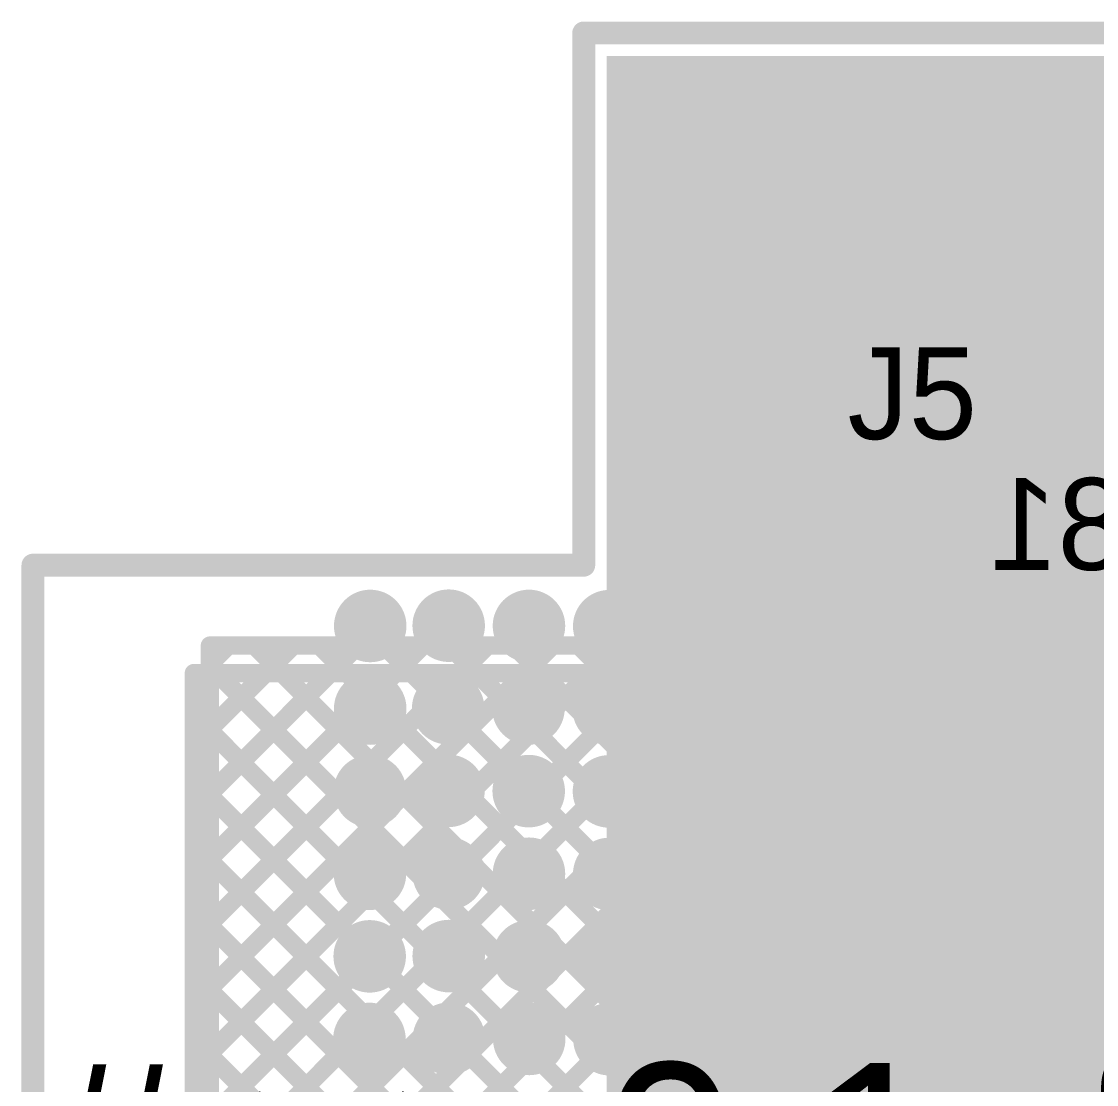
# Model space of a CAD drawing. Header units: millimetres. Extents: x 3.06 to 5.82, y 1.29 to 3.84.
# Drawn here: x 3.0578 to 3.5266, y 3.3527 to 3.816 of the extents above; entities that cross this region are included whole.
import ezdxf

# ---------------------------------------------------------------- set-up
doc = ezdxf.new("R2010")
doc.units = ezdxf.units.MM
doc.header["$MEASUREMENT"] = 0
for name, color, linetype in [('BottomLayer', 5, 'Continuous'), ('BottomOverlay', 54, 'Continuous'), ('BottomSolder', 6, 'Continuous'), ('Mechanical13', 56, 'Continuous'), ('MultiLayer', 9, 'Continuous'), ('PadHoleLayer', 156, 'Continuous'), ('TopLayer', 1, 'Continuous'), ('TopOverlay', 2, 'Continuous'), ('TopSolder', 216, 'Continuous'), ('ViaHoleLayer', 16, 'Continuous')]:
    doc.layers.add(name, color=color, linetype=linetype)

# ---------------------------------------------------------------- blocks, each defined once
blk = doc.blocks.new('B2B_EH_A_LF__SN__96')
at = {"layer": 'BottomLayer', "const_width": 0.03}
for points in [[(-0.065, 0, 1), (-0.035, 0, 1)], [(0.035, 0, 1), (0.065, 0, 1)]]:
    blk.add_lwpolyline(points, format="xyb", close=True, dxfattribs=at)
at = {"layer": 'BottomSolder', "const_width": 0.034}
for points in [[(-0.067, 0, 1), (-0.033, 0, 1)], [(0.033, 0, 1), (0.067, 0, 1)]]:
    blk.add_lwpolyline(points, format="xyb", close=True, dxfattribs=at)
at = {"layer": 'MultiLayer', "const_width": 0.03}
for points in [[(-0.065, 0, 1), (-0.035, 0, 1)], [(0.035, 0, 1), (0.065, 0, 1)]]:
    blk.add_lwpolyline(points, format="xyb", close=True, dxfattribs=at)
at = {"layer": 'PadHoleLayer', "const_width": 0.01772}
for points in [[(-0.05886, 0, 1), (-0.04114, 0, 1)], [(0.04114, 0, 1), (0.05886, 0, 1)]]:
    blk.add_lwpolyline(points, format="xyb", close=True, dxfattribs=at)
at = {"layer": 'TopLayer', "const_width": 0.03}
for points in [[(-0.065, 0, 1), (-0.035, 0, 1)], [(0.035, 0, 1), (0.065, 0, 1)]]:
    blk.add_lwpolyline(points, format="xyb", close=True, dxfattribs=at)
at = {"layer": 'TopOverlay', "const_width": 0.01}
for points in [[(0.151, 0.067), (-0.148, 0.067)], [(-0.148, 0.067), (-0.148, -0.083)], [(0.151, 0.067), (0.151, -0.083)], [(-0.108, -0.067), (-0.108, -0.083)], [(0.111, -0.067), (0.111, -0.083)], [(-0.108, -0.083), (-0.148, -0.083)], [(0.151, -0.083), (0.111, -0.083)]]:
    blk.add_lwpolyline(points, dxfattribs=at)
at = {"layer": 'TopOverlay'}
for points, const_width in [([(-0.1505, 0.067, 1), (-0.1455, 0.067, 1)], 0.005), ([(-0.1505, 0.067, 1), (-0.1455, 0.067, 1)], 0.005), ([(0.1485, 0.067, 1), (0.1535, 0.067, 1)], 0.005), ([(0.1485, 0.067, 1), (0.1535, 0.067, 1)], 0.005), ([(-0.08093, -0.067, 1), (-0.09507, -0.067, 1)], 0.01), ([(-0.1105, -0.067, 1), (-0.1055, -0.067, 1)], 0.005), ([(-0.09757, -0.067, 1), (-0.09257, -0.067, 1)], 0.005), ([(-0.08343, -0.067, 1), (-0.07843, -0.067, 1)], 0.005), ([(0.1085, -0.067, 1), (0.1135, -0.067, 1)], 0.005), ([(-0.1505, -0.083, 1), (-0.1455, -0.083, 1)], 0.005), ([(-0.1505, -0.083, 1), (-0.1455, -0.083, 1)], 0.005), ([(-0.1105, -0.083, 1), (-0.1055, -0.083, 1)], 0.005), ([(-0.1105, -0.083, 1), (-0.1055, -0.083, 1)], 0.005), ([(0.1085, -0.083, 1), (0.1135, -0.083, 1)], 0.005), ([(0.1085, -0.083, 1), (0.1135, -0.083, 1)], 0.005), ([(0.1485, -0.083, 1), (0.1535, -0.083, 1)], 0.005), ([(0.1485, -0.083, 1), (0.1535, -0.083, 1)], 0.005)]:
    blk.add_lwpolyline(points, format="xyb", close=True, dxfattribs=dict(at, const_width=const_width))
at = {"layer": 'TopSolder', "const_width": 0.034}
for points in [[(-0.067, 0, 1), (-0.033, 0, 1)], [(0.033, 0, 1), (0.067, 0, 1)]]:
    blk.add_lwpolyline(points, format="xyb", close=True, dxfattribs=at)

msp = doc.modelspace()

# ---------------------------------------------------------------- linework, layer by layer
at = {"layer": 'BottomLayer', "const_width": 0.008}
for points in [[(3.133, 3.24614), (3.62686, 3.74)], [(3.133, 3.27442), (3.59858, 3.74)], [(3.133, 3.30271), (3.57029, 3.74)], [(3.352, 3.74), (3.641, 3.74)], [(3.352, 3.69141), (3.40059, 3.74)], [(3.352, 3.66313), (3.42887, 3.74)], [(3.352, 3.7197), (3.3723, 3.74)], [(3.352, 3.63484), (3.45716, 3.74)], [(3.352, 3.532), (3.352, 3.74)], [(3.352, 3.57828), (3.51372, 3.74)], [(3.352, 3.60656), (3.48544, 3.74)], [(3.352, 3.54999), (3.54201, 3.74)], [(3.35935, 3.74), (3.641, 3.45835)], [(3.38764, 3.74), (3.641, 3.48664)], [(3.41592, 3.74), (3.641, 3.51492)], [(3.4442, 3.74), (3.641, 3.5432)], [(3.47249, 3.74), (3.641, 3.57149)], [(3.50077, 3.74), (3.641, 3.59977)], [(3.52906, 3.74), (3.641, 3.62806)], [(3.133, 3.21785), (3.641, 3.72585)], [(3.352, 3.71907), (3.641, 3.43007)], [(3.133, 3.18957), (3.641, 3.69757)], [(3.352, 3.69079), (3.641, 3.40179)], [(3.133, 3.16129), (3.641, 3.66929)], [(3.352, 3.6625), (3.633, 3.3815)], [(3.133, 3.133), (3.641, 3.641)], [(3.352, 3.63422), (3.633, 3.35322)], [(3.133, 3.10472), (3.641, 3.61272)], [(3.352, 3.60593), (3.633, 3.32493)], [(3.133, 3.07643), (3.641, 3.58443)], [(3.352, 3.57765), (4.12995, 2.7997)], [(3.133, 3.04815), (3.641, 3.55615)], [(3.352, 3.54936), (4.11164, 2.78972)], [(3.133, 3.41585), (3.24916, 3.532)], [(3.133, 3.38756), (3.27744, 3.532)], [(3.133, 3.52898), (3.13602, 3.532)], [(3.133, 3.33099), (3.33401, 3.532)], [(3.133, 3.35928), (3.30572, 3.532)], [(3.133, 3.532), (3.352, 3.532)], [(3.133, 3.5007), (3.1643, 3.532)], [(3.133, 3.44413), (3.22087, 3.532)], [(3.133, 3.47241), (3.19259, 3.532)], [(3.133, 1.554), (3.133, 3.532)], [(3.14309, 3.532), (3.84909, 2.826)], [(3.17137, 3.532), (3.87737, 2.826)], [(3.19966, 3.532), (3.90566, 2.826)], [(3.22794, 3.532), (3.93441, 2.82553)], [(3.25623, 3.532), (4.06286, 2.72536)], [(3.28451, 3.532), (4.07127, 2.74525)], [(3.3128, 3.532), (4.08235, 2.76245)], [(3.34108, 3.532), (4.09583, 2.77725)], [(3.133, 3.01986), (3.641, 3.52786)], [(3.133, 3.51381), (3.82081, 2.826)], [(3.133, 2.99158), (3.641, 3.49958)], [(3.133, 3.48552), (3.79252, 2.826)], [(3.133, 2.9633), (3.641, 3.4713)], [(3.133, 3.45724), (3.76424, 2.826)], [(3.133, 3.42895), (3.73595, 2.826)], [(3.133, 3.40067), (3.70767, 2.826)], [(3.133, 3.37238), (3.67938, 2.826)]]:
    msp.add_lwpolyline(points, dxfattribs=at)
at = {"layer": 'BottomLayer'}
for points, const_width in [([(3.35, 3.74, 1), (3.354, 3.74, 1)], 0.004), ([(3.35, 3.74, 1), (3.354, 3.74, 1)], 0.004), ([(3.35735, 3.74, 1), (3.36135, 3.74, 1)], 0.004), ([(3.3703, 3.74, 1), (3.3743, 3.74, 1)], 0.004), ([(3.38564, 3.74, 1), (3.38964, 3.74, 1)], 0.004), ([(3.40611, 3.71226, 1), (3.43611, 3.71226, 1)], 0.03), ([(3.39859, 3.74, 1), (3.40259, 3.74, 1)], 0.004), ([(3.41392, 3.74, 1), (3.41792, 3.74, 1)], 0.004), ([(3.42687, 3.74, 1), (3.43087, 3.74, 1)], 0.004), ([(3.4422, 3.74, 1), (3.4462, 3.74, 1)], 0.004), ([(3.45516, 3.74, 1), (3.45916, 3.74, 1)], 0.004), ([(3.47049, 3.74, 1), (3.47449, 3.74, 1)], 0.004), ([(3.48344, 3.74, 1), (3.48744, 3.74, 1)], 0.004), ([(3.49877, 3.74, 1), (3.50277, 3.74, 1)], 0.004), ([(3.51172, 3.74, 1), (3.51572, 3.74, 1)], 0.004), ([(3.52706, 3.74, 1), (3.53106, 3.74, 1)], 0.004), ([(3.35, 3.7197, 1), (3.354, 3.7197, 1)], 0.004), ([(3.35, 3.71907, 1), (3.354, 3.71907, 1)], 0.004), ([(3.35, 3.69141, 1), (3.354, 3.69141, 1)], 0.004), ([(3.35, 3.69079, 1), (3.354, 3.69079, 1)], 0.004), ([(3.33398, 3.668, 1), (3.34579, 3.668, 1)], 0.01181), ([(3.36831, 3.66789, 1), (3.38013, 3.66789, 1)], 0.01181), ([(3.35, 3.66313, 1), (3.354, 3.66313, 1)], 0.004), ([(3.35, 3.6625, 1), (3.354, 3.6625, 1)], 0.004), ([(3.33398, 3.632, 1), (3.34579, 3.632, 1)], 0.01181), ([(3.36798, 3.63212, 1), (3.37979, 3.63212, 1)], 0.01181), ([(3.35, 3.63484, 1), (3.354, 3.63484, 1)], 0.004), ([(3.35, 3.63422, 1), (3.354, 3.63422, 1)], 0.004), ([(3.35, 3.60656, 1), (3.354, 3.60656, 1)], 0.004), ([(3.35, 3.60593, 1), (3.354, 3.60593, 1)], 0.004), ([(3.33409, 3.596, 1), (3.34591, 3.596, 1)], 0.01181), ([(3.36809, 3.59612, 1), (3.3799, 3.59612, 1)], 0.01181), ([(3.35, 3.57828, 1), (3.354, 3.57828, 1)], 0.004), ([(3.35, 3.57765, 1), (3.354, 3.57765, 1)], 0.004), ([(3.20399, 3.55254, 1), (3.2158, 3.55254, 1)], 0.01181), ([(3.23821, 3.55266, 1), (3.25002, 3.55266, 1)], 0.01181), ([(3.27321, 3.55255, 1), (3.28502, 3.55255, 1)], 0.01181), ([(3.30821, 3.55244, 1), (3.32002, 3.55244, 1)], 0.01181), ([(3.34321, 3.55233, 1), (3.35502, 3.55233, 1)], 0.01181), ([(3.37821, 3.55221, 1), (3.39002, 3.55221, 1)], 0.01181), ([(3.41321, 3.5521, 1), (3.42502, 3.5521, 1)], 0.01181), ([(3.4472, 3.55199, 1), (3.45901, 3.55199, 1)], 0.01181), ([(3.35, 3.54999, 1), (3.354, 3.54999, 1)], 0.004), ([(3.35, 3.54936, 1), (3.354, 3.54936, 1)], 0.004), ([(3.131, 3.532, 1), (3.135, 3.532, 1)], 0.004), ([(3.131, 3.532, 1), (3.135, 3.532, 1)], 0.004), ([(3.13402, 3.532, 1), (3.13802, 3.532, 1)], 0.004), ([(3.14109, 3.532, 1), (3.14509, 3.532, 1)], 0.004), ([(3.1623, 3.532, 1), (3.1663, 3.532, 1)], 0.004), ([(3.16937, 3.532, 1), (3.17337, 3.532, 1)], 0.004), ([(3.19059, 3.532, 1), (3.19459, 3.532, 1)], 0.004), ([(3.19766, 3.532, 1), (3.20166, 3.532, 1)], 0.004), ([(3.21887, 3.532, 1), (3.22287, 3.532, 1)], 0.004), ([(3.22594, 3.532, 1), (3.22994, 3.532, 1)], 0.004), ([(3.24716, 3.532, 1), (3.25116, 3.532, 1)], 0.004), ([(3.25423, 3.532, 1), (3.25823, 3.532, 1)], 0.004), ([(3.27544, 3.532, 1), (3.27944, 3.532, 1)], 0.004), ([(3.28251, 3.532, 1), (3.28651, 3.532, 1)], 0.004), ([(3.30372, 3.532, 1), (3.30772, 3.532, 1)], 0.004), ([(3.3108, 3.532, 1), (3.3148, 3.532, 1)], 0.004), ([(3.33201, 3.532, 1), (3.33601, 3.532, 1)], 0.004), ([(3.33908, 3.532, 1), (3.34308, 3.532, 1)], 0.004), ([(3.35, 3.532, 1), (3.354, 3.532, 1)], 0.004), ([(3.35, 3.532, 1), (3.354, 3.532, 1)], 0.004), ([(3.131, 3.52898, 1), (3.135, 3.52898, 1)], 0.004), ([(3.20399, 3.51654, 1), (3.2158, 3.51654, 1)], 0.01181), ([(3.23798, 3.51666, 1), (3.24979, 3.51666, 1)], 0.01181), ([(3.27298, 3.51655, 1), (3.28479, 3.51655, 1)], 0.01181), ([(3.30798, 3.51644, 1), (3.31979, 3.51644, 1)], 0.01181), ([(3.34298, 3.51633, 1), (3.35479, 3.51633, 1)], 0.01181), ([(3.37798, 3.51621, 1), (3.38979, 3.51621, 1)], 0.01181), ([(3.41298, 3.5161, 1), (3.42479, 3.5161, 1)], 0.01181), ([(3.4472, 3.51599, 1), (3.45901, 3.51599, 1)], 0.01181), ([(3.131, 3.51381, 1), (3.135, 3.51381, 1)], 0.004), ([(3.131, 3.5007, 1), (3.135, 3.5007, 1)], 0.004), ([(3.20387, 3.48054, 1), (3.21569, 3.48054, 1)], 0.01181), ([(3.23809, 3.48066, 1), (3.24991, 3.48066, 1)], 0.01181), ([(3.27309, 3.48055, 1), (3.28491, 3.48055, 1)], 0.01181), ([(3.30809, 3.48044, 1), (3.31991, 3.48044, 1)], 0.01181), ([(3.34309, 3.48033, 1), (3.35491, 3.48033, 1)], 0.01181), ([(3.131, 3.48552, 1), (3.135, 3.48552, 1)], 0.004), ([(3.37809, 3.48021, 1), (3.38991, 3.48021, 1)], 0.01181), ([(3.41309, 3.4801, 1), (3.42491, 3.4801, 1)], 0.01181), ([(3.44731, 3.47999, 1), (3.45913, 3.47999, 1)], 0.01181), ([(3.131, 3.47241, 1), (3.135, 3.47241, 1)], 0.004), ([(3.131, 3.45724, 1), (3.135, 3.45724, 1)], 0.004), ([(3.20387, 3.44454, 1), (3.21569, 3.44454, 1)], 0.01181), ([(3.23821, 3.44466, 1), (3.25002, 3.44466, 1)], 0.01181), ([(3.27321, 3.44455, 1), (3.28502, 3.44455, 1)], 0.01181), ([(3.30821, 3.44444, 1), (3.32002, 3.44444, 1)], 0.01181), ([(3.34321, 3.44433, 1), (3.35502, 3.44433, 1)], 0.01181), ([(3.37821, 3.44421, 1), (3.39002, 3.44421, 1)], 0.01181), ([(3.41321, 3.4441, 1), (3.42502, 3.4441, 1)], 0.01181), ([(3.44731, 3.44399, 1), (3.45913, 3.44399, 1)], 0.01181), ([(3.131, 3.44413, 1), (3.135, 3.44413, 1)], 0.004), ([(3.131, 3.42895, 1), (3.135, 3.42895, 1)], 0.004), ([(3.131, 3.41585, 1), (3.135, 3.41585, 1)], 0.004), ([(3.20376, 3.40854, 1), (3.21557, 3.40854, 1)], 0.01181), ([(3.23821, 3.40866, 1), (3.25002, 3.40866, 1)], 0.01181), ([(3.27321, 3.40855, 1), (3.28502, 3.40855, 1)], 0.01181), ([(3.30821, 3.40844, 1), (3.32002, 3.40844, 1)], 0.01181), ([(3.34321, 3.40833, 1), (3.35502, 3.40833, 1)], 0.01181), ([(3.37821, 3.40822, 1), (3.39002, 3.40822, 1)], 0.01181), ([(3.41321, 3.4081, 1), (3.42502, 3.4081, 1)], 0.01181), ([(3.44743, 3.40799, 1), (3.45924, 3.40799, 1)], 0.01181), ([(3.131, 3.40067, 1), (3.135, 3.40067, 1)], 0.004), ([(3.131, 3.38756, 1), (3.135, 3.38756, 1)], 0.004), ([(3.20365, 3.37254, 1), (3.21546, 3.37254, 1)], 0.01181), ([(3.23832, 3.37266, 1), (3.25013, 3.37266, 1)], 0.01181), ([(3.27332, 3.37255, 1), (3.28513, 3.37255, 1)], 0.01181), ([(3.30832, 3.37244, 1), (3.32013, 3.37244, 1)], 0.01181), ([(3.34332, 3.37233, 1), (3.35513, 3.37233, 1)], 0.01181), ([(3.37832, 3.37222, 1), (3.39013, 3.37222, 1)], 0.01181), ([(3.41332, 3.3721, 1), (3.42513, 3.3721, 1)], 0.01181), ([(3.44754, 3.37199, 1), (3.45935, 3.37199, 1)], 0.01181), ([(3.131, 3.37238, 1), (3.135, 3.37238, 1)], 0.004), ([(3.131, 3.35928, 1), (3.135, 3.35928, 1)], 0.004)]:
    msp.add_lwpolyline(points, format="xyb", close=True, dxfattribs=dict(at, const_width=const_width))
for points in [[(3.313, 2.913), (3.635, 2.913), (3.313, 3.801), (3.635, 3.801)], [(3.313, 3.596), (3.389, 3.596), (3.313, 3.677), (3.389, 3.677)]]:
    msp.add_solid(points, dxfattribs=at)
at = {"layer": 'BottomSolder'}
for points, const_width in [([(3.40411, 3.71226, 1), (3.43811, 3.71226, 1)], 0.034), ([(3.33198, 3.668, 1), (3.34779, 3.668, 1)], 0.01581), ([(3.36631, 3.66789, 1), (3.38213, 3.66789, 1)], 0.01581), ([(3.33198, 3.632, 1), (3.34779, 3.632, 1)], 0.01581), ([(3.36598, 3.63212, 1), (3.38179, 3.63212, 1)], 0.01581), ([(3.33209, 3.596, 1), (3.34791, 3.596, 1)], 0.01581), ([(3.36609, 3.59612, 1), (3.3819, 3.59612, 1)], 0.01581), ([(3.20199, 3.55254, 1), (3.2178, 3.55254, 1)], 0.01581), ([(3.23621, 3.55266, 1), (3.25202, 3.55266, 1)], 0.01581), ([(3.27121, 3.55255, 1), (3.28702, 3.55255, 1)], 0.01581), ([(3.30621, 3.55244, 1), (3.32202, 3.55244, 1)], 0.01581), ([(3.34121, 3.55233, 1), (3.35702, 3.55233, 1)], 0.01581), ([(3.37621, 3.55221, 1), (3.39202, 3.55221, 1)], 0.01581), ([(3.41121, 3.5521, 1), (3.42702, 3.5521, 1)], 0.01581), ([(3.4452, 3.55199, 1), (3.46101, 3.55199, 1)], 0.01581), ([(3.20199, 3.51654, 1), (3.2178, 3.51654, 1)], 0.01581), ([(3.23598, 3.51666, 1), (3.25179, 3.51666, 1)], 0.01581), ([(3.27098, 3.51655, 1), (3.28679, 3.51655, 1)], 0.01581), ([(3.30598, 3.51644, 1), (3.32179, 3.51644, 1)], 0.01581), ([(3.34098, 3.51633, 1), (3.35679, 3.51633, 1)], 0.01581), ([(3.37598, 3.51621, 1), (3.39179, 3.51621, 1)], 0.01581), ([(3.41098, 3.5161, 1), (3.42679, 3.5161, 1)], 0.01581), ([(3.4452, 3.51599, 1), (3.46101, 3.51599, 1)], 0.01581), ([(3.20187, 3.48054, 1), (3.21769, 3.48054, 1)], 0.01581), ([(3.23609, 3.48066, 1), (3.25191, 3.48066, 1)], 0.01581), ([(3.27109, 3.48055, 1), (3.28691, 3.48055, 1)], 0.01581), ([(3.30609, 3.48044, 1), (3.32191, 3.48044, 1)], 0.01581), ([(3.34109, 3.48033, 1), (3.35691, 3.48033, 1)], 0.01581), ([(3.37609, 3.48021, 1), (3.39191, 3.48021, 1)], 0.01581), ([(3.41109, 3.4801, 1), (3.42691, 3.4801, 1)], 0.01581), ([(3.44531, 3.47999, 1), (3.46113, 3.47999, 1)], 0.01581), ([(3.20187, 3.44454, 1), (3.21769, 3.44454, 1)], 0.01581), ([(3.23621, 3.44466, 1), (3.25202, 3.44466, 1)], 0.01581), ([(3.27121, 3.44455, 1), (3.28702, 3.44455, 1)], 0.01581), ([(3.30621, 3.44444, 1), (3.32202, 3.44444, 1)], 0.01581), ([(3.34121, 3.44433, 1), (3.35702, 3.44433, 1)], 0.01581), ([(3.37621, 3.44421, 1), (3.39202, 3.44421, 1)], 0.01581), ([(3.41121, 3.4441, 1), (3.42702, 3.4441, 1)], 0.01581), ([(3.44531, 3.44399, 1), (3.46113, 3.44399, 1)], 0.01581), ([(3.20176, 3.40854, 1), (3.21757, 3.40854, 1)], 0.01581), ([(3.23621, 3.40866, 1), (3.25202, 3.40866, 1)], 0.01581), ([(3.27121, 3.40855, 1), (3.28702, 3.40855, 1)], 0.01581), ([(3.30621, 3.40844, 1), (3.32202, 3.40844, 1)], 0.01581), ([(3.34121, 3.40833, 1), (3.35702, 3.40833, 1)], 0.01581), ([(3.37621, 3.40822, 1), (3.39202, 3.40822, 1)], 0.01581), ([(3.41121, 3.4081, 1), (3.42702, 3.4081, 1)], 0.01581), ([(3.44543, 3.40799, 1), (3.46124, 3.40799, 1)], 0.01581), ([(3.20165, 3.37254, 1), (3.21746, 3.37254, 1)], 0.01581), ([(3.23632, 3.37266, 1), (3.25213, 3.37266, 1)], 0.01581), ([(3.27132, 3.37255, 1), (3.28713, 3.37255, 1)], 0.01581), ([(3.30632, 3.37244, 1), (3.32213, 3.37244, 1)], 0.01581), ([(3.34132, 3.37233, 1), (3.35713, 3.37233, 1)], 0.01581), ([(3.37632, 3.37222, 1), (3.39213, 3.37222, 1)], 0.01581), ([(3.41132, 3.3721, 1), (3.42713, 3.3721, 1)], 0.01581), ([(3.44554, 3.37199, 1), (3.46135, 3.37199, 1)], 0.01581)]:
    msp.add_lwpolyline(points, format="xyb", close=True, dxfattribs=dict(at, const_width=const_width))
at = {"layer": 'Mechanical13', "const_width": 0.01}
for points in [[(3.303, 3.57903), (3.303, 3.811)], [(3.303, 3.811), (3.693, 3.811)], [(3.06284, 3.57903), (3.303, 3.57903)], [(3.06284, 1.52328), (3.06284, 3.57903)]]:
    msp.add_lwpolyline(points, dxfattribs=at)
at = {"layer": 'Mechanical13', "const_width": 0.005}
for points in [[(3.3005, 3.811, 1), (3.3055, 3.811, 1)], [(3.3005, 3.811, 1), (3.3055, 3.811, 1)], [(3.06034, 3.57903, 1), (3.06534, 3.57903, 1)], [(3.06034, 3.57903, 1), (3.06534, 3.57903, 1)], [(3.3005, 3.57903, 1), (3.3055, 3.57903, 1)], [(3.3005, 3.57903, 1), (3.3055, 3.57903, 1)]]:
    msp.add_lwpolyline(points, format="xyb", close=True, dxfattribs=at)
at = {"layer": 'MultiLayer'}
for points, const_width in [([(3.40611, 3.71226, 1), (3.43611, 3.71226, 1)], 0.03), ([(3.33398, 3.668, 1), (3.34579, 3.668, 1)], 0.01181), ([(3.36831, 3.66789, 1), (3.38013, 3.66789, 1)], 0.01181), ([(3.33398, 3.632, 1), (3.34579, 3.632, 1)], 0.01181), ([(3.36798, 3.63212, 1), (3.37979, 3.63212, 1)], 0.01181), ([(3.33409, 3.596, 1), (3.34591, 3.596, 1)], 0.01181), ([(3.36809, 3.59612, 1), (3.3799, 3.59612, 1)], 0.01181), ([(3.20399, 3.55254, 1), (3.2158, 3.55254, 1)], 0.01181), ([(3.23821, 3.55266, 1), (3.25002, 3.55266, 1)], 0.01181), ([(3.27321, 3.55255, 1), (3.28502, 3.55255, 1)], 0.01181), ([(3.30821, 3.55244, 1), (3.32002, 3.55244, 1)], 0.01181), ([(3.34321, 3.55233, 1), (3.35502, 3.55233, 1)], 0.01181), ([(3.37821, 3.55221, 1), (3.39002, 3.55221, 1)], 0.01181), ([(3.41321, 3.5521, 1), (3.42502, 3.5521, 1)], 0.01181), ([(3.4472, 3.55199, 1), (3.45901, 3.55199, 1)], 0.01181), ([(3.20399, 3.51654, 1), (3.2158, 3.51654, 1)], 0.01181), ([(3.23798, 3.51666, 1), (3.24979, 3.51666, 1)], 0.01181), ([(3.27298, 3.51655, 1), (3.28479, 3.51655, 1)], 0.01181), ([(3.30798, 3.51644, 1), (3.31979, 3.51644, 1)], 0.01181), ([(3.34298, 3.51633, 1), (3.35479, 3.51633, 1)], 0.01181), ([(3.37798, 3.51621, 1), (3.38979, 3.51621, 1)], 0.01181), ([(3.41298, 3.5161, 1), (3.42479, 3.5161, 1)], 0.01181), ([(3.4472, 3.51599, 1), (3.45901, 3.51599, 1)], 0.01181), ([(3.20387, 3.48054, 1), (3.21569, 3.48054, 1)], 0.01181), ([(3.23809, 3.48066, 1), (3.24991, 3.48066, 1)], 0.01181), ([(3.27309, 3.48055, 1), (3.28491, 3.48055, 1)], 0.01181), ([(3.30809, 3.48044, 1), (3.31991, 3.48044, 1)], 0.01181), ([(3.34309, 3.48033, 1), (3.35491, 3.48033, 1)], 0.01181), ([(3.37809, 3.48021, 1), (3.38991, 3.48021, 1)], 0.01181), ([(3.41309, 3.4801, 1), (3.42491, 3.4801, 1)], 0.01181), ([(3.44731, 3.47999, 1), (3.45913, 3.47999, 1)], 0.01181), ([(3.20387, 3.44454, 1), (3.21569, 3.44454, 1)], 0.01181), ([(3.23821, 3.44466, 1), (3.25002, 3.44466, 1)], 0.01181), ([(3.27321, 3.44455, 1), (3.28502, 3.44455, 1)], 0.01181), ([(3.30821, 3.44444, 1), (3.32002, 3.44444, 1)], 0.01181), ([(3.34321, 3.44433, 1), (3.35502, 3.44433, 1)], 0.01181), ([(3.37821, 3.44421, 1), (3.39002, 3.44421, 1)], 0.01181), ([(3.41321, 3.4441, 1), (3.42502, 3.4441, 1)], 0.01181), ([(3.44731, 3.44399, 1), (3.45913, 3.44399, 1)], 0.01181), ([(3.20376, 3.40854, 1), (3.21557, 3.40854, 1)], 0.01181), ([(3.23821, 3.40866, 1), (3.25002, 3.40866, 1)], 0.01181), ([(3.27321, 3.40855, 1), (3.28502, 3.40855, 1)], 0.01181), ([(3.30821, 3.40844, 1), (3.32002, 3.40844, 1)], 0.01181), ([(3.34321, 3.40833, 1), (3.35502, 3.40833, 1)], 0.01181), ([(3.37821, 3.40822, 1), (3.39002, 3.40822, 1)], 0.01181), ([(3.41321, 3.4081, 1), (3.42502, 3.4081, 1)], 0.01181), ([(3.44743, 3.40799, 1), (3.45924, 3.40799, 1)], 0.01181), ([(3.20365, 3.37254, 1), (3.21546, 3.37254, 1)], 0.01181), ([(3.23832, 3.37266, 1), (3.25013, 3.37266, 1)], 0.01181), ([(3.27332, 3.37255, 1), (3.28513, 3.37255, 1)], 0.01181), ([(3.30832, 3.37244, 1), (3.32013, 3.37244, 1)], 0.01181), ([(3.34332, 3.37233, 1), (3.35513, 3.37233, 1)], 0.01181), ([(3.37832, 3.37222, 1), (3.39013, 3.37222, 1)], 0.01181), ([(3.41332, 3.3721, 1), (3.42513, 3.3721, 1)], 0.01181), ([(3.44754, 3.37199, 1), (3.45935, 3.37199, 1)], 0.01181)]:
    msp.add_lwpolyline(points, format="xyb", close=True, dxfattribs=dict(at, const_width=const_width))
at = {"layer": 'PadHoleLayer', "const_width": 0.03937}
msp.add_lwpolyline([(3.40143, 3.71226, 1), (3.4408, 3.71226, 1)], format="xyb", close=True, dxfattribs=at)
at = {"layer": 'TopLayer'}
for points, const_width in [([(3.14, 3.28142), (3.61058, 3.752)], 0.008), ([(3.14, 3.30971), (3.58229, 3.752)], 0.008), ([(3.14, 3.25314), (3.63886, 3.752)], 0.008), ([(3.14, 3.22485), (3.66715, 3.752)], 0.008), ([(3.359, 3.752), (4.061, 3.752)], 0.008), ([(3.359, 3.55699), (3.55401, 3.752)], 0.008), ([(3.359, 3.61356), (3.49744, 3.752)], 0.008), ([(3.359, 3.64184), (3.46916, 3.752)], 0.008), ([(3.359, 3.69841), (3.41259, 3.752)], 0.008), ([(3.359, 3.67013), (3.44087, 3.752)], 0.008), ([(3.359, 3.7267), (3.3843, 3.752)], 0.008), ([(3.359, 3.58528), (3.52572, 3.752)], 0.008), ([(3.359, 3.544), (3.359, 3.752)], 0.008), ([(3.37564, 3.752), (3.64864, 3.479)], 0.008), ([(3.40392, 3.752), (3.67692, 3.479)], 0.008), ([(3.4322, 3.752), (3.7052, 3.479)], 0.008), ([(3.46049, 3.752), (3.73349, 3.479)], 0.008), ([(3.48877, 3.752), (3.76177, 3.479)], 0.008), ([(3.51706, 3.752), (3.79006, 3.479)], 0.008), ([(3.359, 3.74035), (3.62035, 3.479)], 0.008), ([(3.14, 3.19657), (3.66294, 3.71951)], 0.008), ([(3.359, 3.71207), (3.59207, 3.479)], 0.008), ([(3.14, 3.16829), (3.65978, 3.68806)], 0.008), ([(3.359, 3.68379), (3.56379, 3.479)], 0.008), ([(3.14, 3.14), (3.67051, 3.67051)], 0.008), ([(3.14, 3.11172), (3.68862, 3.66034)], 0.008), ([(3.359, 3.6555), (3.5376, 3.4769)], 0.008), ([(3.359, 3.62722), (3.51798, 3.46824)], 0.008), ([(3.359, 3.59893), (3.50306, 3.45488)], 0.008), ([(3.359, 3.57065), (3.49259, 3.43706)], 0.008), ([(3.14, 3.5077), (3.1763, 3.544)], 0.008), ([(3.14, 3.544), (3.359, 3.544)], 0.008), ([(3.14, 3.53598), (3.14802, 3.544)], 0.008), ([(3.14, 3.45113), (3.23287, 3.544)], 0.008), ([(3.14, 3.42285), (3.26116, 3.544)], 0.008), ([(3.14, 3.47941), (3.20459, 3.544)], 0.008), ([(3.14, 3.36628), (3.31772, 3.544)], 0.008), ([(3.14, 3.39456), (3.28944, 3.544)], 0.008), ([(3.14, 3.33799), (3.34601, 3.544)], 0.008), ([(3.14, 1.566), (3.14, 3.544)], 0.008), ([(3.15937, 3.544), (3.488, 3.21537)], 0.008), ([(3.18766, 3.544), (3.488, 3.24366)], 0.008), ([(3.21594, 3.544), (3.488, 3.27194)], 0.008), ([(3.24423, 3.544), (3.488, 3.30023)], 0.008), ([(3.27251, 3.544), (3.488, 3.32851)], 0.008), ([(3.3008, 3.544), (3.488, 3.3568)], 0.008), ([(3.32908, 3.544), (3.488, 3.38508)], 0.008), ([(3.35736, 3.544), (3.488, 3.41336)], 0.008), ([(3.14, 3.53509), (3.488, 3.18709)], 0.008), ([(3.14, 3.50681), (3.488, 3.15881)], 0.008), ([(3.14, 3.47852), (3.488, 3.13052)], 0.008), ([(3.14, 3.45024), (3.488, 3.10224)], 0.008), ([(3.14, 3.08343), (3.49195, 3.43539)], 0.008), ([(3.14, 3.42195), (3.488, 3.07395)], 0.008), ([(3.51, 2.804), (3.51, 3.41286)], 0.022), ([(3.488, 2.81003), (3.488, 3.41286)], 0.008), ([(3.14, 3.05515), (3.488, 3.40315)], 0.008), ([(3.14, 3.39367), (3.488, 3.04567)], 0.008), ([(3.14, 3.02686), (3.488, 3.37486)], 0.008), ([(3.14, 3.36538), (3.488, 3.01738)], 0.008)]:
    msp.add_lwpolyline(points, dxfattribs=dict(at, const_width=const_width))
for points, const_width in [([(3.357, 3.752, 1), (3.361, 3.752, 1)], 0.004), ([(3.357, 3.752, 1), (3.361, 3.752, 1)], 0.004), ([(3.37364, 3.752, 1), (3.37764, 3.752, 1)], 0.004), ([(3.3823, 3.752, 1), (3.3863, 3.752, 1)], 0.004), ([(3.40192, 3.752, 1), (3.40592, 3.752, 1)], 0.004), ([(3.41059, 3.752, 1), (3.41459, 3.752, 1)], 0.004), ([(3.4302, 3.752, 1), (3.4342, 3.752, 1)], 0.004), ([(3.43887, 3.752, 1), (3.44287, 3.752, 1)], 0.004), ([(3.45849, 3.752, 1), (3.46249, 3.752, 1)], 0.004), ([(3.46716, 3.752, 1), (3.47116, 3.752, 1)], 0.004), ([(3.48677, 3.752, 1), (3.49077, 3.752, 1)], 0.004), ([(3.49544, 3.752, 1), (3.49944, 3.752, 1)], 0.004), ([(3.51506, 3.752, 1), (3.51906, 3.752, 1)], 0.004), ([(3.52372, 3.752, 1), (3.52772, 3.752, 1)], 0.004), ([(3.357, 3.74035, 1), (3.361, 3.74035, 1)], 0.004), ([(3.40611, 3.71226, 1), (3.43611, 3.71226, 1)], 0.03), ([(3.357, 3.7267, 1), (3.361, 3.7267, 1)], 0.004), ([(3.357, 3.71207, 1), (3.361, 3.71207, 1)], 0.004), ([(3.357, 3.69841, 1), (3.361, 3.69841, 1)], 0.004), ([(3.357, 3.68379, 1), (3.361, 3.68379, 1)], 0.004), ([(3.33398, 3.668, 1), (3.34579, 3.668, 1)], 0.01181), ([(3.36831, 3.66789, 1), (3.38013, 3.66789, 1)], 0.01181), ([(3.357, 3.67013, 1), (3.361, 3.67013, 1)], 0.004), ([(3.357, 3.6555, 1), (3.361, 3.6555, 1)], 0.004), ([(3.33398, 3.632, 1), (3.34579, 3.632, 1)], 0.01181), ([(3.357, 3.64184, 1), (3.361, 3.64184, 1)], 0.004), ([(3.36798, 3.63212, 1), (3.37979, 3.63212, 1)], 0.01181), ([(3.357, 3.62722, 1), (3.361, 3.62722, 1)], 0.004), ([(3.357, 3.61356, 1), (3.361, 3.61356, 1)], 0.004), ([(3.33409, 3.596, 1), (3.34591, 3.596, 1)], 0.01181), ([(3.36809, 3.59612, 1), (3.3799, 3.59612, 1)], 0.01181), ([(3.357, 3.59893, 1), (3.361, 3.59893, 1)], 0.004), ([(3.357, 3.58528, 1), (3.361, 3.58528, 1)], 0.004), ([(3.357, 3.57065, 1), (3.361, 3.57065, 1)], 0.004), ([(3.20399, 3.55254, 1), (3.2158, 3.55254, 1)], 0.01181), ([(3.23821, 3.55266, 1), (3.25002, 3.55266, 1)], 0.01181), ([(3.27321, 3.55255, 1), (3.28502, 3.55255, 1)], 0.01181), ([(3.30821, 3.55244, 1), (3.32002, 3.55244, 1)], 0.01181), ([(3.34321, 3.55233, 1), (3.35502, 3.55233, 1)], 0.01181), ([(3.37821, 3.55221, 1), (3.39002, 3.55221, 1)], 0.01181), ([(3.41321, 3.5521, 1), (3.42502, 3.5521, 1)], 0.01181), ([(3.4472, 3.55199, 1), (3.45901, 3.55199, 1)], 0.01181), ([(3.357, 3.55699, 1), (3.361, 3.55699, 1)], 0.004), ([(3.138, 3.544, 1), (3.142, 3.544, 1)], 0.004), ([(3.138, 3.544, 1), (3.142, 3.544, 1)], 0.004), ([(3.14602, 3.544, 1), (3.15002, 3.544, 1)], 0.004), ([(3.15737, 3.544, 1), (3.16137, 3.544, 1)], 0.004), ([(3.1743, 3.544, 1), (3.1783, 3.544, 1)], 0.004), ([(3.18566, 3.544, 1), (3.18966, 3.544, 1)], 0.004), ([(3.20259, 3.544, 1), (3.20659, 3.544, 1)], 0.004), ([(3.21394, 3.544, 1), (3.21794, 3.544, 1)], 0.004), ([(3.23087, 3.544, 1), (3.23487, 3.544, 1)], 0.004), ([(3.24223, 3.544, 1), (3.24623, 3.544, 1)], 0.004), ([(3.25916, 3.544, 1), (3.26316, 3.544, 1)], 0.004), ([(3.27051, 3.544, 1), (3.27451, 3.544, 1)], 0.004), ([(3.28744, 3.544, 1), (3.29144, 3.544, 1)], 0.004), ([(3.2988, 3.544, 1), (3.3028, 3.544, 1)], 0.004), ([(3.31572, 3.544, 1), (3.31972, 3.544, 1)], 0.004), ([(3.32708, 3.544, 1), (3.33108, 3.544, 1)], 0.004), ([(3.34401, 3.544, 1), (3.34801, 3.544, 1)], 0.004), ([(3.35536, 3.544, 1), (3.35936, 3.544, 1)], 0.004), ([(3.357, 3.544, 1), (3.361, 3.544, 1)], 0.004), ([(3.357, 3.544, 1), (3.361, 3.544, 1)], 0.004), ([(3.138, 3.53598, 1), (3.142, 3.53598, 1)], 0.004), ([(3.138, 3.53509, 1), (3.142, 3.53509, 1)], 0.004), ([(3.20399, 3.51654, 1), (3.2158, 3.51654, 1)], 0.01181), ([(3.23798, 3.51666, 1), (3.24979, 3.51666, 1)], 0.01181), ([(3.27298, 3.51655, 1), (3.28479, 3.51655, 1)], 0.01181), ([(3.30798, 3.51644, 1), (3.31979, 3.51644, 1)], 0.01181), ([(3.34298, 3.51633, 1), (3.35479, 3.51633, 1)], 0.01181), ([(3.37798, 3.51621, 1), (3.38979, 3.51621, 1)], 0.01181), ([(3.41298, 3.5161, 1), (3.42479, 3.5161, 1)], 0.01181), ([(3.4472, 3.51599, 1), (3.45901, 3.51599, 1)], 0.01181), ([(3.138, 3.5077, 1), (3.142, 3.5077, 1)], 0.004), ([(3.138, 3.50681, 1), (3.142, 3.50681, 1)], 0.004), ([(3.20387, 3.48054, 1), (3.21569, 3.48054, 1)], 0.01181), ([(3.23809, 3.48066, 1), (3.24991, 3.48066, 1)], 0.01181), ([(3.27309, 3.48055, 1), (3.28491, 3.48055, 1)], 0.01181), ([(3.30809, 3.48044, 1), (3.31991, 3.48044, 1)], 0.01181), ([(3.34309, 3.48033, 1), (3.35491, 3.48033, 1)], 0.01181), ([(3.37809, 3.48021, 1), (3.38991, 3.48021, 1)], 0.01181), ([(3.41309, 3.4801, 1), (3.42491, 3.4801, 1)], 0.01181), ([(3.44731, 3.47999, 1), (3.45913, 3.47999, 1)], 0.01181), ([(3.138, 3.47941, 1), (3.142, 3.47941, 1)], 0.004), ([(3.138, 3.47852, 1), (3.142, 3.47852, 1)], 0.004), ([(3.51598, 3.46824, 1), (3.51998, 3.46824, 1)], 0.004), ([(3.138, 3.45113, 1), (3.142, 3.45113, 1)], 0.004), ([(3.20387, 3.44454, 1), (3.21569, 3.44454, 1)], 0.01181), ([(3.23821, 3.44466, 1), (3.25002, 3.44466, 1)], 0.01181), ([(3.27321, 3.44455, 1), (3.28502, 3.44455, 1)], 0.01181), ([(3.30821, 3.44444, 1), (3.32002, 3.44444, 1)], 0.01181), ([(3.34321, 3.44433, 1), (3.35502, 3.44433, 1)], 0.01181), ([(3.37821, 3.44421, 1), (3.39002, 3.44421, 1)], 0.01181), ([(3.41321, 3.4441, 1), (3.42502, 3.4441, 1)], 0.01181), ([(3.44731, 3.44399, 1), (3.45913, 3.44399, 1)], 0.01181), ([(3.50106, 3.45488, 1), (3.50506, 3.45488, 1)], 0.004), ([(3.138, 3.45024, 1), (3.142, 3.45024, 1)], 0.004), ([(3.49059, 3.43706, 1), (3.49459, 3.43706, 1)], 0.004), ([(3.48995, 3.43539, 1), (3.49395, 3.43539, 1)], 0.004), ([(3.138, 3.42285, 1), (3.142, 3.42285, 1)], 0.004), ([(3.138, 3.42195, 1), (3.142, 3.42195, 1)], 0.004), ([(3.5045, 3.41286, 1), (3.5155, 3.41286, 1)], 0.011), ([(3.5045, 3.41286, 1), (3.5155, 3.41286, 1)], 0.011), ([(3.20376, 3.40854, 1), (3.21557, 3.40854, 1)], 0.01181), ([(3.23821, 3.40866, 1), (3.25002, 3.40866, 1)], 0.01181), ([(3.27321, 3.40855, 1), (3.28502, 3.40855, 1)], 0.01181), ([(3.30821, 3.40844, 1), (3.32002, 3.40844, 1)], 0.01181), ([(3.34321, 3.40833, 1), (3.35502, 3.40833, 1)], 0.01181), ([(3.37821, 3.40822, 1), (3.39002, 3.40822, 1)], 0.01181), ([(3.41321, 3.4081, 1), (3.42502, 3.4081, 1)], 0.01181), ([(3.44743, 3.40799, 1), (3.45924, 3.40799, 1)], 0.01181), ([(3.486, 3.41336, 1), (3.49, 3.41336, 1)], 0.004), ([(3.486, 3.41286, 1), (3.49, 3.41286, 1)], 0.004), ([(3.486, 3.41286, 1), (3.49, 3.41286, 1)], 0.004), ([(3.486, 3.40315, 1), (3.49, 3.40315, 1)], 0.004), ([(3.138, 3.39456, 1), (3.142, 3.39456, 1)], 0.004), ([(3.138, 3.39367, 1), (3.142, 3.39367, 1)], 0.004), ([(3.486, 3.38508, 1), (3.49, 3.38508, 1)], 0.004), ([(3.20365, 3.37254, 1), (3.21546, 3.37254, 1)], 0.01181), ([(3.23832, 3.37266, 1), (3.25013, 3.37266, 1)], 0.01181), ([(3.27332, 3.37255, 1), (3.28513, 3.37255, 1)], 0.01181), ([(3.30832, 3.37244, 1), (3.32013, 3.37244, 1)], 0.01181), ([(3.34332, 3.37233, 1), (3.35513, 3.37233, 1)], 0.01181), ([(3.37832, 3.37222, 1), (3.39013, 3.37222, 1)], 0.01181), ([(3.41332, 3.3721, 1), (3.42513, 3.3721, 1)], 0.01181), ([(3.44754, 3.37199, 1), (3.45935, 3.37199, 1)], 0.01181), ([(3.486, 3.37486, 1), (3.49, 3.37486, 1)], 0.004), ([(3.138, 3.36628, 1), (3.142, 3.36628, 1)], 0.004), ([(3.138, 3.36538, 1), (3.142, 3.36538, 1)], 0.004), ([(3.486, 3.3568, 1), (3.49, 3.3568, 1)], 0.004)]:
    msp.add_lwpolyline(points, format="xyb", close=True, dxfattribs=dict(at, const_width=const_width))
for points, const_width in [([(3.488, 3.41286, -0.414214), (3.55414, 3.479)], 0.008), ([(3.51, 3.41286, -0.414214), (3.55414, 3.457)], 0.022)]:
    msp.add_lwpolyline(points, format="xyb", dxfattribs=dict(at, const_width=const_width))
msp.add_solid([(3.407, 3.484), (4.498, 3.484), (3.407, 3.647), (4.498, 3.647)], dxfattribs=at)
at = {"layer": 'TopSolder'}
for points, const_width in [([(3.40411, 3.71226, 1), (3.43811, 3.71226, 1)], 0.034), ([(3.33198, 3.668, 1), (3.34779, 3.668, 1)], 0.01581), ([(3.36631, 3.66789, 1), (3.38213, 3.66789, 1)], 0.01581), ([(3.33198, 3.632, 1), (3.34779, 3.632, 1)], 0.01581), ([(3.36598, 3.63212, 1), (3.38179, 3.63212, 1)], 0.01581), ([(3.33209, 3.596, 1), (3.34791, 3.596, 1)], 0.01581), ([(3.36609, 3.59612, 1), (3.3819, 3.59612, 1)], 0.01581), ([(3.20199, 3.55254, 1), (3.2178, 3.55254, 1)], 0.01581), ([(3.23621, 3.55266, 1), (3.25202, 3.55266, 1)], 0.01581), ([(3.27121, 3.55255, 1), (3.28702, 3.55255, 1)], 0.01581), ([(3.30621, 3.55244, 1), (3.32202, 3.55244, 1)], 0.01581), ([(3.34121, 3.55233, 1), (3.35702, 3.55233, 1)], 0.01581), ([(3.37621, 3.55221, 1), (3.39202, 3.55221, 1)], 0.01581), ([(3.41121, 3.5521, 1), (3.42702, 3.5521, 1)], 0.01581), ([(3.4452, 3.55199, 1), (3.46101, 3.55199, 1)], 0.01581), ([(3.20199, 3.51654, 1), (3.2178, 3.51654, 1)], 0.01581), ([(3.23598, 3.51666, 1), (3.25179, 3.51666, 1)], 0.01581), ([(3.27098, 3.51655, 1), (3.28679, 3.51655, 1)], 0.01581), ([(3.30598, 3.51644, 1), (3.32179, 3.51644, 1)], 0.01581), ([(3.34098, 3.51633, 1), (3.35679, 3.51633, 1)], 0.01581), ([(3.37598, 3.51621, 1), (3.39179, 3.51621, 1)], 0.01581), ([(3.41098, 3.5161, 1), (3.42679, 3.5161, 1)], 0.01581), ([(3.4452, 3.51599, 1), (3.46101, 3.51599, 1)], 0.01581), ([(3.20187, 3.48054, 1), (3.21769, 3.48054, 1)], 0.01581), ([(3.23609, 3.48066, 1), (3.25191, 3.48066, 1)], 0.01581), ([(3.27109, 3.48055, 1), (3.28691, 3.48055, 1)], 0.01581), ([(3.30609, 3.48044, 1), (3.32191, 3.48044, 1)], 0.01581), ([(3.34109, 3.48033, 1), (3.35691, 3.48033, 1)], 0.01581), ([(3.37609, 3.48021, 1), (3.39191, 3.48021, 1)], 0.01581), ([(3.41109, 3.4801, 1), (3.42691, 3.4801, 1)], 0.01581), ([(3.44531, 3.47999, 1), (3.46113, 3.47999, 1)], 0.01581), ([(3.20187, 3.44454, 1), (3.21769, 3.44454, 1)], 0.01581), ([(3.23621, 3.44466, 1), (3.25202, 3.44466, 1)], 0.01581), ([(3.27121, 3.44455, 1), (3.28702, 3.44455, 1)], 0.01581), ([(3.30621, 3.44444, 1), (3.32202, 3.44444, 1)], 0.01581), ([(3.34121, 3.44433, 1), (3.35702, 3.44433, 1)], 0.01581), ([(3.37621, 3.44421, 1), (3.39202, 3.44421, 1)], 0.01581), ([(3.41121, 3.4441, 1), (3.42702, 3.4441, 1)], 0.01581), ([(3.44531, 3.44399, 1), (3.46113, 3.44399, 1)], 0.01581), ([(3.20176, 3.40854, 1), (3.21757, 3.40854, 1)], 0.01581), ([(3.23621, 3.40866, 1), (3.25202, 3.40866, 1)], 0.01581), ([(3.27121, 3.40855, 1), (3.28702, 3.40855, 1)], 0.01581), ([(3.30621, 3.40844, 1), (3.32202, 3.40844, 1)], 0.01581), ([(3.34121, 3.40833, 1), (3.35702, 3.40833, 1)], 0.01581), ([(3.37621, 3.40822, 1), (3.39202, 3.40822, 1)], 0.01581), ([(3.41121, 3.4081, 1), (3.42702, 3.4081, 1)], 0.01581), ([(3.44543, 3.40799, 1), (3.46124, 3.40799, 1)], 0.01581), ([(3.20165, 3.37254, 1), (3.21746, 3.37254, 1)], 0.01581), ([(3.23632, 3.37266, 1), (3.25213, 3.37266, 1)], 0.01581), ([(3.27132, 3.37255, 1), (3.28713, 3.37255, 1)], 0.01581), ([(3.30632, 3.37244, 1), (3.32213, 3.37244, 1)], 0.01581), ([(3.34132, 3.37233, 1), (3.35713, 3.37233, 1)], 0.01581), ([(3.37632, 3.37222, 1), (3.39213, 3.37222, 1)], 0.01581), ([(3.41132, 3.3721, 1), (3.42713, 3.3721, 1)], 0.01581), ([(3.44554, 3.37199, 1), (3.46135, 3.37199, 1)], 0.01581)]:
    msp.add_lwpolyline(points, format="xyb", close=True, dxfattribs=dict(at, const_width=const_width))
at = {"layer": 'ViaHoleLayer', "const_width": 0.00787}
for points in [[(3.33595, 3.668, 1), (3.34383, 3.668, 1)], [(3.37028, 3.66789, 1), (3.37816, 3.66789, 1)], [(3.33595, 3.632, 1), (3.34383, 3.632, 1)], [(3.36995, 3.63212, 1), (3.37782, 3.63212, 1)], [(3.33606, 3.596, 1), (3.34394, 3.596, 1)], [(3.37006, 3.59612, 1), (3.37793, 3.59612, 1)], [(3.20595, 3.55254, 1), (3.21383, 3.55254, 1)], [(3.24017, 3.55266, 1), (3.24805, 3.55266, 1)], [(3.27517, 3.55255, 1), (3.28305, 3.55255, 1)], [(3.31017, 3.55244, 1), (3.31805, 3.55244, 1)], [(3.34517, 3.55233, 1), (3.35305, 3.55233, 1)], [(3.38017, 3.55221, 1), (3.38805, 3.55221, 1)], [(3.41517, 3.5521, 1), (3.42305, 3.5521, 1)], [(3.44917, 3.55199, 1), (3.45705, 3.55199, 1)], [(3.20595, 3.51654, 1), (3.21383, 3.51654, 1)], [(3.23995, 3.51666, 1), (3.24783, 3.51666, 1)], [(3.27495, 3.51655, 1), (3.28283, 3.51655, 1)], [(3.30995, 3.51644, 1), (3.31783, 3.51644, 1)], [(3.34495, 3.51633, 1), (3.35283, 3.51633, 1)], [(3.37995, 3.51621, 1), (3.38783, 3.51621, 1)], [(3.41495, 3.5161, 1), (3.42283, 3.5161, 1)], [(3.44917, 3.51599, 1), (3.45705, 3.51599, 1)], [(3.20584, 3.48054, 1), (3.21372, 3.48054, 1)], [(3.24006, 3.48066, 1), (3.24794, 3.48066, 1)], [(3.27506, 3.48055, 1), (3.28294, 3.48055, 1)], [(3.31006, 3.48044, 1), (3.31794, 3.48044, 1)], [(3.34506, 3.48033, 1), (3.35294, 3.48033, 1)], [(3.38006, 3.48021, 1), (3.38794, 3.48021, 1)], [(3.41506, 3.4801, 1), (3.42294, 3.4801, 1)], [(3.44928, 3.47999, 1), (3.45716, 3.47999, 1)], [(3.20584, 3.44454, 1), (3.21372, 3.44454, 1)], [(3.24017, 3.44466, 1), (3.24805, 3.44466, 1)], [(3.27517, 3.44455, 1), (3.28305, 3.44455, 1)], [(3.31017, 3.44444, 1), (3.31805, 3.44444, 1)], [(3.34517, 3.44433, 1), (3.35305, 3.44433, 1)], [(3.38017, 3.44421, 1), (3.38805, 3.44421, 1)], [(3.41517, 3.4441, 1), (3.42305, 3.4441, 1)], [(3.44928, 3.44399, 1), (3.45716, 3.44399, 1)], [(3.20573, 3.40854, 1), (3.21361, 3.40854, 1)], [(3.24017, 3.40866, 1), (3.24805, 3.40866, 1)], [(3.27517, 3.40855, 1), (3.28305, 3.40855, 1)], [(3.31017, 3.40844, 1), (3.31805, 3.40844, 1)], [(3.34517, 3.40833, 1), (3.35305, 3.40833, 1)], [(3.38017, 3.40822, 1), (3.38805, 3.40822, 1)], [(3.41517, 3.4081, 1), (3.42305, 3.4081, 1)], [(3.44939, 3.40799, 1), (3.45727, 3.40799, 1)], [(3.20562, 3.37254, 1), (3.21349, 3.37254, 1)], [(3.24029, 3.37266, 1), (3.24816, 3.37266, 1)], [(3.27529, 3.37255, 1), (3.28316, 3.37255, 1)], [(3.31029, 3.37244, 1), (3.31816, 3.37244, 1)], [(3.34529, 3.37233, 1), (3.35316, 3.37233, 1)], [(3.38029, 3.37222, 1), (3.38816, 3.37222, 1)], [(3.41529, 3.3721, 1), (3.42316, 3.3721, 1)], [(3.44951, 3.37199, 1), (3.45738, 3.37199, 1)]]:
    msp.add_lwpolyline(points, format="xyb", close=True, dxfattribs=at)

# ---------------------------------------------------------------- block references
at = {"rotation": 180}
msp.add_blockref('B2B_EH_A_LF__SN__96', (3.649, 3.7), dxfattribs=at)

# ---------------------------------------------------------------- texts
at = {"layer": 'BottomOverlay', "text_generation_flag": 2}
msp.add_text('C81', height=0.04, dxfattribs=at).set_placement((3.578, 3.577))
at = {"layer": 'TopOverlay'}
msp.add_text('J5', height=0.04, dxfattribs=at).set_placement((3.418, 3.634))
msp.add_text('# >> 0.1uf', height=0.08, rotation=360, dxfattribs=at).set_placement((3.067, 3.282))

doc.saveas('drawing.dxf')
